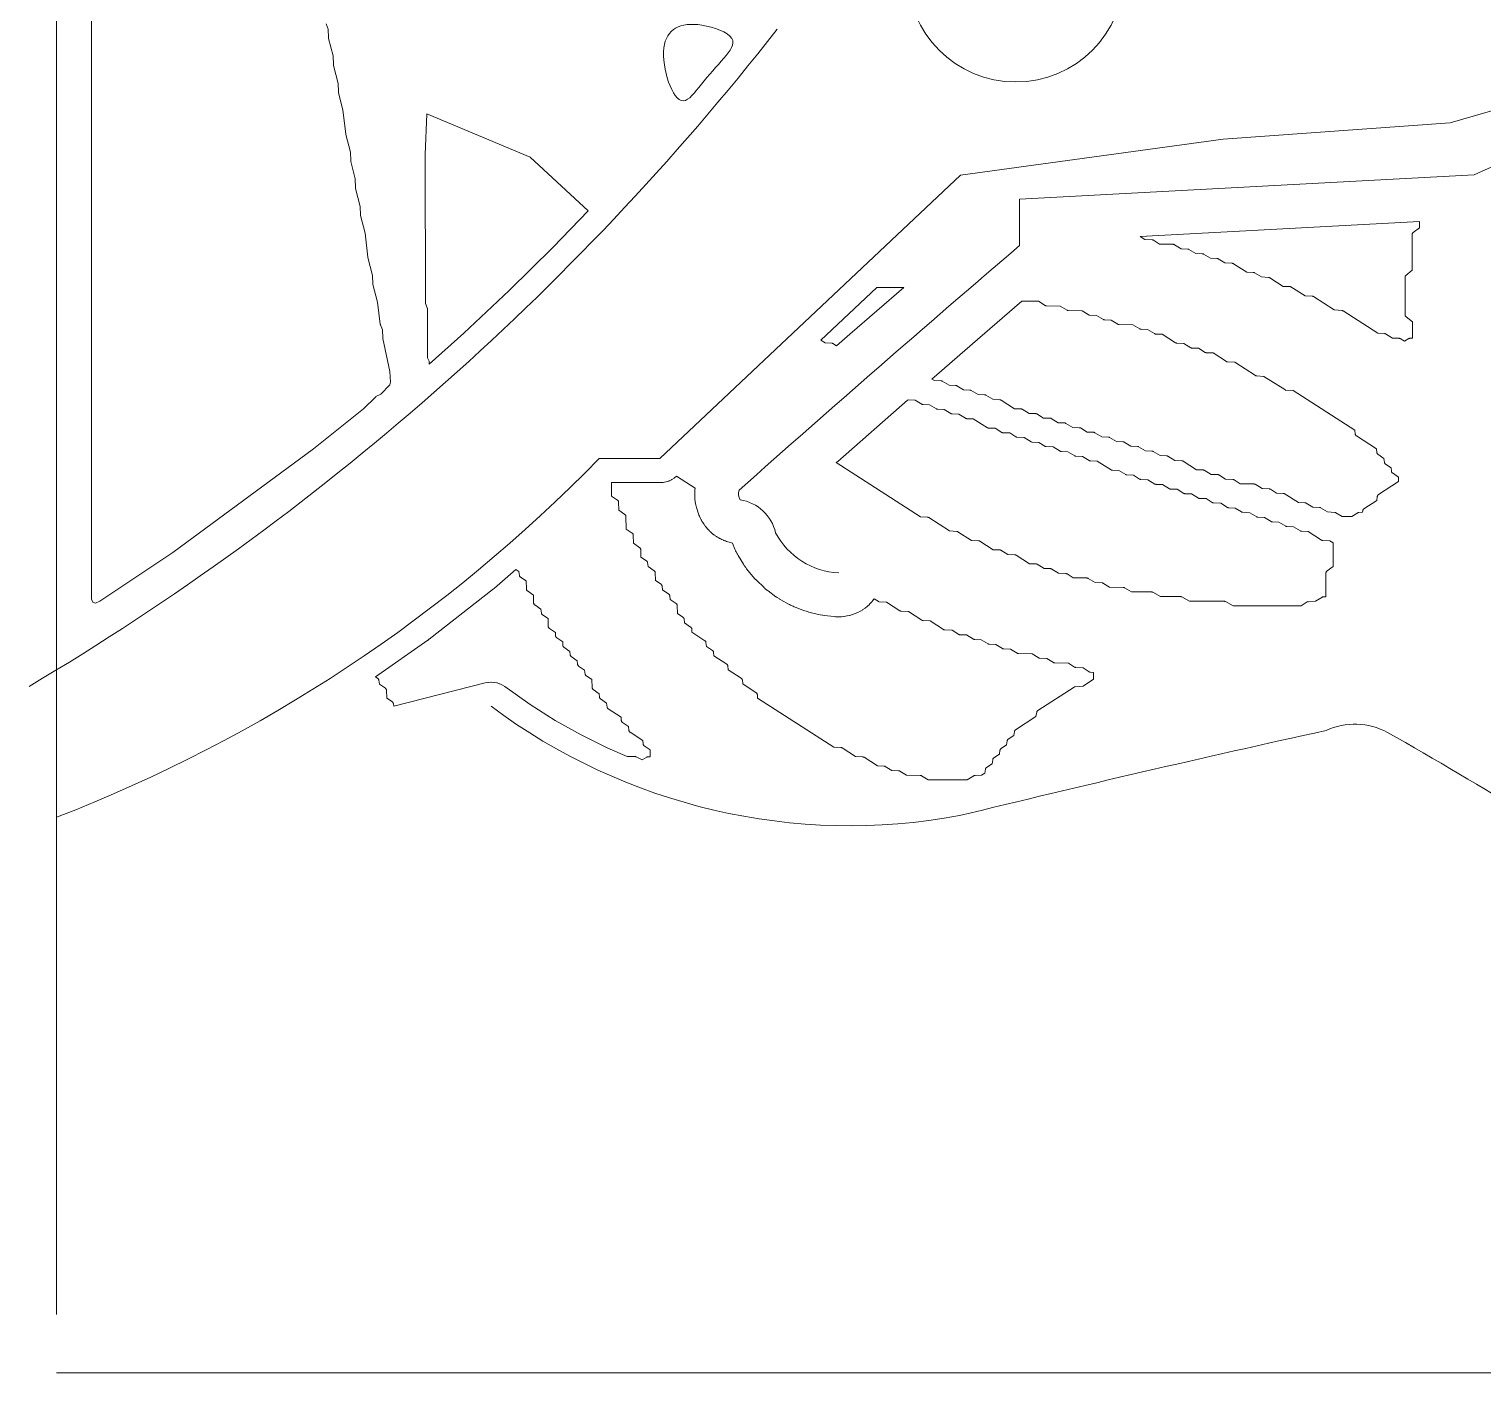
# Model space of a CAD drawing. Header units: inches. Extents: x 36 to 81.4, y 17.3 to 55.9.
# Drawn here: x 35.97 to 50.73, y 17.31 to 30.96 of the extents above; entities that cross this region are included whole.
import ezdxf

# ---------------------------------------------------------------- set-up
doc = ezdxf.new("R2010")
doc.units = ezdxf.units.IN
doc.layers.add('01_ORIGINAL_CAD', color=7, linetype='Continuous', lineweight=20)
doc.layers.add('03_ADDED_AREAS_SAME_COMPOSITION', color=7, linetype='Continuous', lineweight=15)

msp = doc.modelspace()

# ---------------------------------------------------------------- linework, layer by layer
at = {"layer": '01_ORIGINAL_CAD'}
for p, q in [((36.248, 17.906), (36.248, 55.9)), ((71.442, 17.312), (36.248, 17.312))]:
    msp.add_line(p, q, dxfattribs=at)
msp.add_lwpolyline([(53.65, 30.945), (50.4, 30.004), (48.095, 29.84), (45.427, 29.473), (42.376, 26.597), (41.758, 26.597, -0.10797), (36.248, 22.954)], format="xyb", dxfattribs=at)
msp.add_lwpolyline([(46.027, 28.759), (46.027, 29.23), (50.643, 29.479)], dxfattribs=at)
msp.add_circle((45.989, 31.521), 1.1, dxfattribs=at)
for centre, radius, start, end in [((22.02, 47.825), 27.364, 300.648, 321.9453), ((54.073, 21.787), 8.422, 94.2501, 114.0352), ((177.596, -125.015), 202.378, 130.55026, 131.62005), ((43.293, 26.24), 0.119, 162.5746, 211.3187), ((43.119, 25.741), 0.443, 13.2811, 80.611), ((44.225, 26.196), 0.761, 207.5896, 267.5639), ((44.306, 28.951), 6.083, 233.183, 280.5392), ((83.889, -134.15), 161.762, 102.40484, 103.75801), ((49.433, 23.211), 0.689, 61.2688, 115.2094), ((27.349, -15.654), 45.391, 56.1832, 60.407)]:
    msp.add_arc(centre, radius, start, end, dxfattribs=at)
at = {"layer": '03_ADDED_AREAS_SAME_COMPOSITION'}
msp.add_lwpolyline([(38.986, 31.011), (39.007, 30.955), (39.01, 30.869), (39.01, 30.866), (39.01, 30.863), (39.056, 30.686), (39.06, 30.594), (39.06, 30.591), (39.06, 30.588), (39.107, 30.406), (39.11, 30.319), (39.11, 30.316), (39.11, 30.313), (39.156, 30.135), (39.185, 29.892), (39.185, 29.888), (39.232, 29.706), (39.235, 29.619), (39.235, 29.616), (39.235, 29.613), (39.281, 29.436), (39.285, 29.344), (39.285, 29.341), (39.285, 29.338), (39.332, 29.156), (39.335, 29.069), (39.335, 29.066), (39.335, 29.063), (39.381, 28.885), (39.41, 28.642), (39.41, 28.638), (39.457, 28.456), (39.46, 28.369), (39.46, 28.366), (39.46, 28.363), (39.506, 28.185), (39.536, 27.961), (39.537, 27.958), (39.537, 27.955), (39.557, 27.905), (39.56, 27.819), (39.56, 27.814), (39.632, 27.481), (39.64, 27.373), (39.633, 27.346), (39.54, 27.251), (39.492, 27.225), (39.489, 27.223), (39.487, 27.221), (39.364, 27.1), (38.857, 26.695), (37.429, 25.643), (36.686, 25.147), (36.642, 25.129), (36.616, 25.139), (36.603, 25.168), (36.603, 32.082)], dxfattribs=at)
for points in [[(40.033, 27.575), (40.033, 27.578), (40.032, 27.582), (40.031, 27.585), (40.015, 27.62), (40.014, 28.119), (40.014, 28.122), (40.013, 28.125), (40.012, 28.128), (39.994, 28.172), (39.993, 29.685), (40.008, 30.097), (41.058, 29.657), (41.646, 29.111), (41.291, 28.744), (40.843, 28.302), (40.385, 27.871), (40.033, 27.555)], [(47.252, 28.85), (50.088, 29.003), (50.088, 28.938), (50.026, 28.892), (50.023, 28.889), (50.021, 28.887), (50.019, 28.884), (50.017, 28.881), (50.016, 28.878), (50.016, 28.875), (50.015, 28.871), (50.016, 28.508), (49.951, 28.456), (49.949, 28.454), (49.947, 28.452), (49.945, 28.449), (49.944, 28.446), (49.943, 28.443), (49.942, 28.44), (49.942, 28.437), (49.943, 28.055), (49.943, 28.052), (49.944, 28.049), (49.945, 28.046), (49.946, 28.043), (49.948, 28.04), (49.95, 28.038), (49.953, 28.036), (50.017, 27.984), (50.018, 27.82), (49.994, 27.818), (49.991, 27.818), (49.987, 27.817), (49.985, 27.816), (49.982, 27.815), (49.937, 27.788), (49.892, 27.815), (49.889, 27.816), (49.886, 27.817), (49.883, 27.818), (49.88, 27.818), (49.814, 27.82), (49.744, 27.862), (49.741, 27.864), (49.738, 27.865), (49.735, 27.866), (49.732, 27.866), (49.666, 27.868), (49.315, 28.095), (49.312, 28.096), (49.309, 28.097), (49.306, 28.098), (49.303, 28.099), (49.223, 28.106), (49.012, 28.241), (49.01, 28.243), (49.007, 28.244), (49.004, 28.245), (49, 28.245), (48.927, 28.249), (48.783, 28.339), (48.78, 28.341), (48.777, 28.342), (48.774, 28.342), (48.771, 28.343), (48.705, 28.345), (48.569, 28.432), (48.566, 28.433), (48.563, 28.434), (48.56, 28.435), (48.557, 28.436), (48.483, 28.44), (48.413, 28.482), (48.41, 28.484), (48.407, 28.485), (48.404, 28.485), (48.401, 28.486), (48.335, 28.488), (48.199, 28.575), (48.196, 28.576), (48.193, 28.577), (48.19, 28.578), (48.187, 28.579), (48.113, 28.583), (48.043, 28.625), (48.041, 28.627), (48.038, 28.628), (48.034, 28.628), (48.031, 28.629), (47.965, 28.631), (47.896, 28.673), (47.893, 28.674), (47.89, 28.675), (47.887, 28.676), (47.883, 28.676), (47.817, 28.678), (47.748, 28.72), (47.745, 28.722), (47.742, 28.723), (47.739, 28.724), (47.736, 28.724), (47.67, 28.726), (47.6, 28.768), (47.597, 28.77), (47.594, 28.771), (47.591, 28.771), (47.587, 28.772), (47.448, 28.774), (47.386, 28.813), (47.383, 28.814), (47.38, 28.816), (47.377, 28.816), (47.374, 28.817), (47.3, 28.821)], [(44.008, 27.798), (44.577, 28.335), (44.853, 28.335), (44.305, 27.86), (44.305, 27.86), (44.305, 27.86), (44.305, 27.86), (44.304, 27.859), (44.304, 27.859), (44.304, 27.859), (44.304, 27.859), (44.17, 27.742), (44.132, 27.764), (44.129, 27.766), (44.126, 27.767), (44.123, 27.768), (44.12, 27.768), (44.054, 27.77)], [(46.219, 28.193), (46.288, 28.151), (46.291, 28.149), (46.294, 28.148), (46.297, 28.147), (46.301, 28.147), (46.44, 28.145), (46.51, 28.103), (46.513, 28.101), (46.516, 28.1), (46.519, 28.1), (46.522, 28.099), (46.662, 28.097), (46.724, 28.058), (46.727, 28.057), (46.73, 28.055), (46.733, 28.055), (46.736, 28.054), (46.809, 28.05), (46.879, 28.008), (46.882, 28.006), (46.885, 28.005), (46.888, 28.004), (46.892, 28.004), (46.958, 28.002), (47.027, 27.96), (47.03, 27.959), (47.033, 27.957), (47.037, 27.957), (47.04, 27.956), (47.179, 27.955), (47.249, 27.912), (47.252, 27.911), (47.255, 27.91), (47.258, 27.909), (47.261, 27.909), (47.327, 27.907), (47.397, 27.865), (47.4, 27.863), (47.403, 27.862), (47.406, 27.862), (47.409, 27.861), (47.475, 27.859), (47.611, 27.772), (47.614, 27.771), (47.617, 27.77), (47.62, 27.769), (47.623, 27.768), (47.696, 27.764), (47.766, 27.722), (47.769, 27.72), (47.772, 27.719), (47.775, 27.719), (47.779, 27.718), (47.845, 27.716), (47.914, 27.674), (47.917, 27.673), (47.92, 27.672), (47.923, 27.671), (47.926, 27.671), (47.992, 27.669), (48.128, 27.582), (48.131, 27.58), (48.134, 27.579), (48.137, 27.578), (48.14, 27.578), (48.214, 27.574), (48.424, 27.439), (48.427, 27.437), (48.43, 27.436), (48.433, 27.435), (48.436, 27.435), (48.509, 27.431), (48.72, 27.296), (48.723, 27.294), (48.726, 27.293), (48.729, 27.292), (48.732, 27.292), (48.805, 27.288), (49.432, 26.884), (49.437, 26.844), (49.438, 26.841), (49.439, 26.838), (49.44, 26.835), (49.442, 26.833), (49.444, 26.83), (49.446, 26.828), (49.448, 26.826), (49.653, 26.694), (49.655, 26.659), (49.656, 26.656), (49.656, 26.653), (49.658, 26.65), (49.659, 26.647), (49.661, 26.645), (49.663, 26.643), (49.666, 26.641), (49.728, 26.598), (49.733, 26.558), (49.734, 26.555), (49.735, 26.552), (49.736, 26.549), (49.738, 26.547), (49.74, 26.544), (49.742, 26.542), (49.744, 26.54), (49.801, 26.503), (49.803, 26.469), (49.804, 26.465), (49.805, 26.462), (49.806, 26.459), (49.807, 26.457), (49.809, 26.454), (49.812, 26.452), (49.814, 26.45), (49.874, 26.409), (49.874, 26.362), (49.672, 26.23), (49.669, 26.228), (49.667, 26.226), (49.665, 26.223), (49.663, 26.221), (49.662, 26.218), (49.661, 26.215), (49.66, 26.212), (49.655, 26.172), (49.524, 26.087), (49.522, 26.085), (49.519, 26.082), (49.517, 26.08), (49.516, 26.077), (49.514, 26.074), (49.513, 26.07), (49.51, 26.053), (49.474, 26.05), (49.471, 26.05), (49.468, 26.049), (49.465, 26.048), (49.462, 26.046), (49.401, 26.007), (49.302, 26.007), (49.24, 26.046), (49.238, 26.048), (49.235, 26.049), (49.232, 26.05), (49.228, 26.05), (49.155, 26.054), (49.085, 26.097), (49.082, 26.098), (49.079, 26.099), (49.076, 26.1), (49.073, 26.1), (49.007, 26.102), (48.937, 26.144), (48.934, 26.146), (48.931, 26.147), (48.928, 26.148), (48.925, 26.148), (48.859, 26.15), (48.716, 26.24), (48.713, 26.241), (48.709, 26.242), (48.706, 26.243), (48.703, 26.243), (48.637, 26.245), (48.575, 26.285), (48.572, 26.286), (48.569, 26.287), (48.566, 26.288), (48.563, 26.288), (48.49, 26.293), (48.42, 26.335), (48.417, 26.337), (48.413, 26.338), (48.41, 26.338), (48.407, 26.339), (48.268, 26.34), (48.206, 26.38), (48.203, 26.381), (48.2, 26.383), (48.197, 26.383), (48.194, 26.384), (48.12, 26.388), (48.05, 26.43), (48.047, 26.432), (48.044, 26.433), (48.041, 26.434), (48.038, 26.434), (47.972, 26.436), (47.902, 26.478), (47.899, 26.479), (47.896, 26.48), (47.893, 26.481), (47.89, 26.481), (47.824, 26.483), (47.688, 26.57), (47.685, 26.572), (47.682, 26.573), (47.679, 26.574), (47.676, 26.574), (47.603, 26.578), (47.533, 26.621), (47.53, 26.622), (47.527, 26.623), (47.523, 26.624), (47.52, 26.624), (47.454, 26.626), (47.385, 26.669), (47.382, 26.67), (47.379, 26.671), (47.376, 26.672), (47.372, 26.672), (47.307, 26.674), (47.237, 26.716), (47.234, 26.718), (47.231, 26.719), (47.228, 26.719), (47.225, 26.72), (47.159, 26.722), (47.089, 26.764), (47.086, 26.765), (47.083, 26.766), (47.08, 26.767), (47.077, 26.767), (47.011, 26.769), (46.941, 26.811), (46.938, 26.813), (46.935, 26.814), (46.932, 26.815), (46.929, 26.815), (46.863, 26.817), (46.793, 26.859), (46.79, 26.861), (46.787, 26.862), (46.784, 26.862), (46.781, 26.863), (46.715, 26.865), (46.646, 26.907), (46.643, 26.908), (46.64, 26.909), (46.636, 26.91), (46.633, 26.91), (46.567, 26.912), (46.498, 26.954), (46.495, 26.956), (46.492, 26.957), (46.489, 26.958), (46.485, 26.958), (46.42, 26.96), (46.35, 27.002), (46.347, 27.003), (46.344, 27.005), (46.341, 27.005), (46.338, 27.006), (46.272, 27.007), (46.202, 27.05), (46.199, 27.051), (46.196, 27.052), (46.193, 27.053), (46.19, 27.053), (46.124, 27.055), (46.054, 27.097), (46.051, 27.099), (46.048, 27.1), (46.045, 27.101), (46.042, 27.101), (45.976, 27.103), (45.84, 27.19), (45.837, 27.191), (45.834, 27.193), (45.831, 27.193), (45.828, 27.194), (45.755, 27.198), (45.685, 27.24), (45.682, 27.242), (45.679, 27.243), (45.675, 27.244), (45.672, 27.244), (45.606, 27.246), (45.537, 27.288), (45.534, 27.289), (45.531, 27.291), (45.528, 27.291), (45.524, 27.292), (45.459, 27.293), (45.389, 27.336), (45.386, 27.337), (45.383, 27.338), (45.38, 27.339), (45.377, 27.339), (45.311, 27.341), (45.241, 27.383), (45.238, 27.385), (45.235, 27.386), (45.232, 27.386), (45.229, 27.387), (45.163, 27.389), (45.138, 27.404), (45.601, 27.807), (46.051, 28.193)], [(44.166, 26.555), (44.181, 26.568), (44.89, 27.189), (44.896, 27.194), (44.966, 27.19), (45.036, 27.148), (45.039, 27.146), (45.042, 27.145), (45.045, 27.145), (45.048, 27.144), (45.114, 27.143), (45.184, 27.1), (45.186, 27.099), (45.19, 27.098), (45.193, 27.097), (45.196, 27.097), (45.262, 27.095), (45.331, 27.053), (45.334, 27.051), (45.337, 27.05), (45.34, 27.049), (45.344, 27.049), (45.41, 27.047), (45.479, 27.005), (45.482, 27.004), (45.485, 27.002), (45.488, 27.002), (45.492, 27.001), (45.557, 27), (45.701, 26.91), (45.704, 26.908), (45.707, 26.907), (45.71, 26.906), (45.713, 26.906), (45.779, 26.904), (45.849, 26.862), (45.852, 26.861), (45.855, 26.859), (45.858, 26.859), (45.861, 26.858), (45.927, 26.857), (45.989, 26.817), (45.992, 26.816), (45.995, 26.815), (45.998, 26.814), (46.001, 26.813), (46.075, 26.809), (46.145, 26.767), (46.147, 26.765), (46.151, 26.764), (46.154, 26.763), (46.157, 26.763), (46.222, 26.761), (46.285, 26.722), (46.288, 26.72), (46.291, 26.719), (46.294, 26.718), (46.297, 26.718), (46.37, 26.714), (46.44, 26.671), (46.443, 26.67), (46.446, 26.669), (46.449, 26.668), (46.453, 26.668), (46.518, 26.666), (46.588, 26.624), (46.591, 26.622), (46.594, 26.621), (46.597, 26.621), (46.6, 26.62), (46.666, 26.618), (46.736, 26.576), (46.739, 26.575), (46.742, 26.574), (46.745, 26.573), (46.748, 26.573), (46.814, 26.571), (46.957, 26.481), (46.96, 26.48), (46.964, 26.478), (46.967, 26.478), (46.97, 26.477), (47.036, 26.475), (47.106, 26.433), (47.108, 26.432), (47.112, 26.431), (47.115, 26.43), (47.118, 26.43), (47.183, 26.428), (47.246, 26.388), (47.249, 26.387), (47.252, 26.386), (47.255, 26.385), (47.258, 26.385), (47.331, 26.38), (47.401, 26.338), (47.404, 26.336), (47.407, 26.335), (47.41, 26.335), (47.414, 26.334), (47.479, 26.333), (47.549, 26.29), (47.552, 26.289), (47.555, 26.288), (47.558, 26.287), (47.561, 26.287), (47.627, 26.285), (47.697, 26.243), (47.7, 26.241), (47.703, 26.24), (47.706, 26.239), (47.709, 26.239), (47.775, 26.237), (47.845, 26.195), (47.848, 26.194), (47.851, 26.192), (47.854, 26.192), (47.857, 26.191), (47.923, 26.19), (47.985, 26.15), (47.988, 26.149), (47.991, 26.147), (47.994, 26.147), (47.997, 26.146), (48.07, 26.142), (48.14, 26.1), (48.143, 26.098), (48.146, 26.097), (48.149, 26.096), (48.153, 26.096), (48.218, 26.094), (48.281, 26.055), (48.283, 26.053), (48.286, 26.052), (48.289, 26.051), (48.293, 26.051), (48.366, 26.047), (48.436, 26.004), (48.439, 26.003), (48.442, 26.002), (48.445, 26.001), (48.448, 26.001), (48.514, 25.999), (48.584, 25.957), (48.587, 25.955), (48.59, 25.954), (48.593, 25.954), (48.596, 25.953), (48.662, 25.951), (48.732, 25.909), (48.735, 25.908), (48.738, 25.907), (48.741, 25.906), (48.744, 25.906), (48.81, 25.904), (48.88, 25.862), (48.882, 25.86), (48.886, 25.859), (48.889, 25.858), (48.892, 25.858), (48.957, 25.856), (49.094, 25.769), (49.096, 25.767), (49.099, 25.766), (49.103, 25.765), (49.106, 25.765), (49.179, 25.761), (49.212, 25.74), (49.212, 25.502), (49.15, 25.456), (49.147, 25.454), (49.145, 25.451), (49.143, 25.448), (49.141, 25.445), (49.14, 25.442), (49.14, 25.439), (49.139, 25.436), (49.139, 25.194), (49.107, 25.191), (49.104, 25.191), (49.101, 25.19), (49.098, 25.189), (49.096, 25.187), (49.033, 25.148), (48.96, 25.143), (48.957, 25.143), (48.954, 25.142), (48.951, 25.141), (48.948, 25.14), (48.886, 25.1), (48.197, 25.1), (48.119, 25.144), (48.116, 25.145), (48.113, 25.146), (48.11, 25.147), (48.107, 25.147), (47.753, 25.147), (47.676, 25.191), (47.673, 25.193), (47.67, 25.194), (47.667, 25.194), (47.664, 25.195), (47.458, 25.195), (47.38, 25.239), (47.378, 25.24), (47.375, 25.241), (47.371, 25.242), (47.368, 25.242), (47.163, 25.243), (47.093, 25.285), (47.09, 25.286), (47.087, 25.287), (47.084, 25.288), (47.081, 25.288), (46.942, 25.29), (46.879, 25.329), (46.877, 25.331), (46.874, 25.332), (46.871, 25.333), (46.867, 25.333), (46.794, 25.337), (46.724, 25.38), (46.721, 25.381), (46.718, 25.383), (46.715, 25.383), (46.711, 25.384), (46.572, 25.385), (46.51, 25.425), (46.507, 25.426), (46.504, 25.427), (46.501, 25.428), (46.498, 25.429), (46.424, 25.433), (46.354, 25.475), (46.352, 25.477), (46.349, 25.478), (46.345, 25.478), (46.342, 25.479), (46.276, 25.481), (46.207, 25.523), (46.204, 25.524), (46.201, 25.525), (46.198, 25.526), (46.194, 25.526), (46.129, 25.528), (45.993, 25.615), (45.99, 25.617), (45.987, 25.618), (45.984, 25.619), (45.98, 25.619), (45.907, 25.623), (45.837, 25.666), (45.834, 25.667), (45.831, 25.668), (45.828, 25.669), (45.825, 25.669), (45.759, 25.671), (45.623, 25.758), (45.62, 25.76), (45.617, 25.761), (45.614, 25.762), (45.611, 25.762), (45.538, 25.766), (45.401, 25.854), (45.398, 25.855), (45.395, 25.856), (45.392, 25.857), (45.389, 25.857), (45.316, 25.862), (45.105, 25.997), (45.102, 25.998), (45.099, 25.999), (45.096, 26), (45.093, 26), (45.02, 26.005)], [(42.544, 26.418), (42.732, 26.297), (42.73, 26.28), (42.73, 26.278), (42.729, 26.257), (42.729, 26.256), (42.729, 26.245), (42.729, 26.244), (42.729, 26.219), (42.729, 26.218), (42.73, 26.207), (42.73, 26.206), (42.731, 26.185), (42.731, 26.184), (42.734, 26.161), (42.734, 26.159), (42.738, 26.138), (42.738, 26.138), (42.741, 26.126), (42.741, 26.126), (42.746, 26.101), (42.747, 26.101), (42.749, 26.089), (42.75, 26.089), (42.756, 26.068), (42.756, 26.067), (42.764, 26.045), (42.764, 26.044), (42.772, 26.024), (42.772, 26.023), (42.777, 26.013), (42.777, 26.012), (42.788, 25.989), (42.788, 25.988), (42.795, 25.975), (42.795, 25.975), (42.797, 25.972), (42.802, 25.963), (42.802, 25.962), (42.805, 25.957), (42.808, 25.952), (42.809, 25.95), (42.814, 25.943), (42.814, 25.942), (42.816, 25.939), (42.817, 25.938), (42.821, 25.932), (42.824, 25.926), (42.825, 25.925), (42.827, 25.922), (42.833, 25.914), (42.834, 25.913), (42.838, 25.908), (42.841, 25.904), (42.842, 25.902), (42.848, 25.896), (42.848, 25.895), (42.85, 25.892), (42.851, 25.891), (42.856, 25.886), (42.861, 25.881), (42.862, 25.879), (42.864, 25.877), (42.871, 25.869), (42.872, 25.868), (42.876, 25.865), (42.88, 25.86), (42.881, 25.859), (42.887, 25.854), (42.888, 25.853), (42.891, 25.85), (42.892, 25.849), (42.897, 25.845), (42.902, 25.84), (42.903, 25.839), (42.906, 25.837), (42.914, 25.83), (42.915, 25.829), (42.92, 25.826), (42.924, 25.823), (42.925, 25.822), (42.932, 25.817), (42.933, 25.816), (42.936, 25.814), (42.937, 25.813), (42.943, 25.809), (42.949, 25.805), (42.95, 25.804), (42.953, 25.803), (42.962, 25.797), (42.963, 25.796), (42.968, 25.794), (42.973, 25.791), (42.974, 25.79), (42.982, 25.786), (42.983, 25.785), (42.986, 25.784), (42.987, 25.783), (42.994, 25.78), (43, 25.777), (43.001, 25.776), (43.004, 25.775), (43.014, 25.77), (43.015, 25.77), (43.02, 25.768), (43.025, 25.766), (43.027, 25.765), (43.035, 25.762), (43.036, 25.762), (43.039, 25.76), (43.04, 25.76), (43.053, 25.755), (43.054, 25.755), (43.113, 25.736), (43.137, 25.678), (43.137, 25.677), (43.143, 25.664), (43.143, 25.663), (43.144, 25.66), (43.149, 25.65), (43.15, 25.648), (43.152, 25.644), (43.154, 25.64), (43.155, 25.638), (43.16, 25.63), (43.16, 25.628), (43.162, 25.625), (43.162, 25.624), (43.17, 25.612), (43.17, 25.611), (43.223, 25.525), (43.223, 25.524), (43.231, 25.512), (43.231, 25.511), (43.247, 25.49), (43.247, 25.489), (43.256, 25.478), (43.256, 25.477), (43.319, 25.399), (43.32, 25.399), (43.329, 25.388), (43.329, 25.387), (43.347, 25.368), (43.348, 25.368), (43.358, 25.357), (43.358, 25.357), (43.43, 25.289), (43.431, 25.288), (43.441, 25.279), (43.442, 25.278), (43.462, 25.261), (43.463, 25.261), (43.474, 25.252), (43.474, 25.252), (43.554, 25.194), (43.555, 25.193), (43.566, 25.185), (43.567, 25.185), (43.589, 25.171), (43.59, 25.17), (43.602, 25.163), (43.603, 25.163), (43.689, 25.115), (43.69, 25.115), (43.702, 25.109), (43.703, 25.108), (43.727, 25.097), (43.727, 25.097), (43.74, 25.091), (43.741, 25.091), (43.833, 25.055), (43.834, 25.055), (43.848, 25.05), (43.848, 25.05), (43.873, 25.042), (43.874, 25.042), (43.888, 25.038), (43.889, 25.038), (43.986, 25.014), (43.986, 25.014), (44.001, 25.011), (44.001, 25.01), (44.027, 25.006), (44.028, 25.006), (44.043, 25.004), (44.043, 25.004), (44.144, 24.993), (44.145, 24.992), (44.159, 24.991), (44.16, 24.991), (44.186, 24.99), (44.188, 24.99), (44.216, 24.991), (44.218, 24.991), (44.244, 24.993), (44.246, 24.993), (44.274, 24.998), (44.276, 24.998), (44.301, 25.004), (44.303, 25.004), (44.331, 25.012), (44.332, 25.013), (44.357, 25.022), (44.358, 25.022), (44.385, 25.034), (44.386, 25.035), (44.409, 25.047), (44.411, 25.048), (44.435, 25.062), (44.437, 25.063), (44.458, 25.078), (44.459, 25.079), (44.482, 25.097), (44.483, 25.098), (44.502, 25.116), (44.503, 25.117), (44.523, 25.138), (44.524, 25.139), (44.541, 25.159), (44.542, 25.161), (44.551, 25.172), (44.591, 25.147), (44.594, 25.145), (44.597, 25.144), (44.6, 25.143), (44.603, 25.143), (44.676, 25.139), (44.813, 25.051), (44.816, 25.05), (44.819, 25.049), (44.822, 25.048), (44.825, 25.047), (44.898, 25.043), (45.035, 24.956), (45.037, 24.954), (45.04, 24.953), (45.043, 24.952), (45.047, 24.952), (45.12, 24.948), (45.256, 24.861), (45.259, 24.859), (45.262, 24.858), (45.265, 24.857), (45.268, 24.857), (45.342, 24.853), (45.412, 24.81), (45.415, 24.809), (45.418, 24.808), (45.421, 24.807), (45.424, 24.807), (45.49, 24.805), (45.56, 24.762), (45.563, 24.761), (45.566, 24.76), (45.569, 24.759), (45.572, 24.759), (45.638, 24.757), (45.708, 24.715), (45.711, 24.713), (45.714, 24.712), (45.717, 24.712), (45.72, 24.711), (45.786, 24.709), (45.855, 24.667), (45.858, 24.666), (45.861, 24.665), (45.865, 24.664), (45.868, 24.664), (45.934, 24.662), (46.003, 24.62), (46.006, 24.618), (46.009, 24.617), (46.013, 24.616), (46.016, 24.616), (46.155, 24.614), (46.217, 24.575), (46.22, 24.573), (46.223, 24.572), (46.226, 24.571), (46.229, 24.571), (46.303, 24.567), (46.373, 24.524), (46.376, 24.523), (46.379, 24.522), (46.382, 24.521), (46.385, 24.521), (46.525, 24.519), (46.587, 24.479), (46.59, 24.478), (46.593, 24.477), (46.596, 24.476), (46.599, 24.476), (46.672, 24.471), (46.735, 24.432), (46.737, 24.43), (46.74, 24.429), (46.743, 24.428), (46.746, 24.428), (46.779, 24.425), (46.779, 24.356), (46.672, 24.287), (46.592, 24.28), (46.589, 24.28), (46.586, 24.279), (46.584, 24.278), (46.581, 24.276), (46.213, 24.037), (46.21, 24.035), (46.208, 24.033), (46.206, 24.031), (46.204, 24.028), (46.203, 24.025), (46.202, 24.022), (46.192, 23.976), (45.986, 23.842), (45.984, 23.841), (45.982, 23.838), (45.98, 23.836), (45.978, 23.833), (45.977, 23.831), (45.976, 23.828), (45.975, 23.825), (45.97, 23.785), (45.913, 23.747), (45.91, 23.745), (45.908, 23.743), (45.906, 23.74), (45.905, 23.738), (45.903, 23.735), (45.902, 23.732), (45.902, 23.729), (45.896, 23.689), (45.839, 23.651), (45.837, 23.65), (45.835, 23.647), (45.833, 23.645), (45.831, 23.642), (45.83, 23.64), (45.829, 23.637), (45.828, 23.634), (45.823, 23.594), (45.766, 23.556), (45.763, 23.554), (45.761, 23.552), (45.759, 23.55), (45.757, 23.547), (45.756, 23.544), (45.755, 23.541), (45.755, 23.538), (45.749, 23.498), (45.692, 23.46), (45.69, 23.459), (45.687, 23.456), (45.685, 23.454), (45.684, 23.451), (45.683, 23.449), (45.682, 23.446), (45.681, 23.443), (45.676, 23.403), (45.642, 23.381), (45.576, 23.379), (45.573, 23.379), (45.57, 23.378), (45.567, 23.377), (45.564, 23.375), (45.495, 23.333), (45.101, 23.333), (45.031, 23.375), (45.028, 23.377), (45.025, 23.378), (45.022, 23.378), (45.019, 23.379), (44.879, 23.381), (44.81, 23.423), (44.807, 23.424), (44.804, 23.425), (44.801, 23.426), (44.797, 23.426), (44.732, 23.428), (44.662, 23.47), (44.659, 23.472), (44.656, 23.473), (44.653, 23.474), (44.65, 23.474), (44.584, 23.476), (44.448, 23.563), (44.445, 23.564), (44.442, 23.566), (44.439, 23.566), (44.436, 23.567), (44.363, 23.571), (44.226, 23.658), (44.223, 23.66), (44.22, 23.661), (44.217, 23.662), (44.214, 23.662), (44.141, 23.666), (43.367, 24.165), (43.365, 24.199), (43.364, 24.202), (43.364, 24.205), (43.362, 24.208), (43.361, 24.211), (43.359, 24.214), (43.356, 24.216), (43.354, 24.218), (43.218, 24.308), (43.213, 24.348), (43.212, 24.351), (43.211, 24.354), (43.21, 24.357), (43.208, 24.36), (43.206, 24.362), (43.204, 24.364), (43.202, 24.366), (43.07, 24.451), (43.065, 24.491), (43.064, 24.494), (43.063, 24.497), (43.062, 24.5), (43.06, 24.503), (43.058, 24.505), (43.056, 24.507), (43.054, 24.509), (42.923, 24.594), (42.921, 24.628), (42.92, 24.631), (42.919, 24.635), (42.918, 24.638), (42.916, 24.64), (42.915, 24.643), (42.912, 24.645), (42.91, 24.647), (42.848, 24.689), (42.842, 24.73), (42.842, 24.733), (42.841, 24.736), (42.84, 24.739), (42.838, 24.741), (42.836, 24.744), (42.834, 24.746), (42.831, 24.747), (42.701, 24.832), (42.698, 24.867), (42.698, 24.87), (42.697, 24.873), (42.696, 24.876), (42.694, 24.879), (42.692, 24.881), (42.69, 24.884), (42.687, 24.886), (42.626, 24.928), (42.62, 24.968), (42.62, 24.971), (42.619, 24.974), (42.617, 24.977), (42.616, 24.98), (42.614, 24.982), (42.612, 24.984), (42.609, 24.986), (42.553, 25.023), (42.55, 25.104), (42.55, 25.108), (42.549, 25.111), (42.548, 25.114), (42.546, 25.117), (42.544, 25.12), (42.542, 25.122), (42.539, 25.124), (42.478, 25.166), (42.476, 25.201), (42.475, 25.204), (42.475, 25.207), (42.473, 25.21), (42.472, 25.213), (42.47, 25.215), (42.467, 25.218), (42.465, 25.219), (42.403, 25.262), (42.398, 25.302), (42.397, 25.305), (42.396, 25.308), (42.395, 25.311), (42.393, 25.313), (42.391, 25.316), (42.389, 25.318), (42.387, 25.32), (42.33, 25.357), (42.327, 25.438), (42.327, 25.442), (42.326, 25.445), (42.325, 25.448), (42.323, 25.451), (42.321, 25.454), (42.319, 25.456), (42.317, 25.458), (42.255, 25.5), (42.249, 25.541), (42.249, 25.544), (42.248, 25.547), (42.246, 25.549), (42.245, 25.552), (42.243, 25.554), (42.241, 25.556), (42.238, 25.558), (42.182, 25.595), (42.181, 25.671), (42.181, 25.675), (42.18, 25.678), (42.179, 25.681), (42.178, 25.684), (42.176, 25.687), (42.174, 25.689), (42.171, 25.691), (42.108, 25.737), (42.105, 25.82), (42.104, 25.823), (42.104, 25.826), (42.102, 25.83), (42.101, 25.832), (42.099, 25.835), (42.096, 25.838), (42.094, 25.84), (42.034, 25.881), (42.03, 26.01), (42.03, 26.014), (42.029, 26.017), (42.028, 26.02), (42.026, 26.023), (42.024, 26.026), (42.022, 26.028), (42.019, 26.03), (41.959, 26.072), (41.956, 26.154), (41.956, 26.157), (41.955, 26.16), (41.954, 26.163), (41.952, 26.166), (41.95, 26.169), (41.948, 26.171), (41.945, 26.174), (41.885, 26.215), (41.884, 26.352), (42.376, 26.352), (42.378, 26.352), (42.405, 26.353), (42.408, 26.354), (42.436, 26.359), (42.439, 26.36), (42.465, 26.368), (42.468, 26.37), (42.493, 26.381), (42.496, 26.383), (42.519, 26.398), (42.522, 26.4), (42.543, 26.417)], [(39.673, 24.081), (39.669, 24.108), (39.668, 24.111), (39.667, 24.114), (39.666, 24.117), (39.664, 24.119), (39.662, 24.122), (39.66, 24.124), (39.658, 24.126), (39.602, 24.162), (39.599, 24.244), (39.598, 24.247), (39.598, 24.251), (39.596, 24.254), (39.595, 24.257), (39.593, 24.259), (39.59, 24.262), (39.588, 24.264), (39.526, 24.306), (39.52, 24.347), (39.52, 24.35), (39.519, 24.352), (39.518, 24.355), (39.516, 24.358), (39.514, 24.36), (39.512, 24.362), (39.509, 24.364), (39.486, 24.379), (40.02, 24.753), (40.021, 24.754), (40.03, 24.761), (40.031, 24.761), (40.685, 25.274), (40.686, 25.274), (40.695, 25.282), (40.695, 25.282), (40.911, 25.471), (40.943, 25.449), (40.949, 25.408), (40.95, 25.405), (40.95, 25.403), (40.952, 25.4), (40.953, 25.397), (40.955, 25.395), (40.958, 25.393), (40.96, 25.391), (41.016, 25.354), (41.019, 25.272), (41.02, 25.269), (41.02, 25.266), (41.022, 25.263), (41.023, 25.26), (41.025, 25.257), (41.027, 25.255), (41.03, 25.253), (41.09, 25.211), (41.093, 25.129), (41.094, 25.126), (41.095, 25.123), (41.096, 25.12), (41.097, 25.117), (41.099, 25.114), (41.102, 25.112), (41.104, 25.11), (41.166, 25.067), (41.172, 25.027), (41.172, 25.024), (41.173, 25.021), (41.174, 25.018), (41.176, 25.016), (41.178, 25.013), (41.18, 25.011), (41.183, 25.009), (41.239, 24.972), (41.242, 24.891), (41.242, 24.887), (41.243, 24.884), (41.244, 24.881), (41.246, 24.878), (41.248, 24.876), (41.25, 24.873), (41.253, 24.871), (41.314, 24.829), (41.316, 24.795), (41.316, 24.791), (41.317, 24.788), (41.319, 24.785), (41.32, 24.783), (41.322, 24.78), (41.324, 24.778), (41.327, 24.776), (41.388, 24.734), (41.39, 24.699), (41.391, 24.696), (41.391, 24.693), (41.393, 24.69), (41.394, 24.687), (41.396, 24.685), (41.398, 24.682), (41.401, 24.68), (41.462, 24.639), (41.464, 24.604), (41.465, 24.601), (41.466, 24.597), (41.467, 24.595), (41.468, 24.592), (41.47, 24.589), (41.473, 24.587), (41.475, 24.585), (41.536, 24.543), (41.538, 24.508), (41.539, 24.505), (41.54, 24.502), (41.541, 24.499), (41.543, 24.496), (41.544, 24.494), (41.547, 24.491), (41.549, 24.489), (41.611, 24.447), (41.617, 24.407), (41.617, 24.404), (41.618, 24.401), (41.619, 24.398), (41.621, 24.396), (41.623, 24.393), (41.625, 24.391), (41.628, 24.389), (41.684, 24.352), (41.687, 24.271), (41.687, 24.267), (41.688, 24.264), (41.689, 24.261), (41.691, 24.258), (41.693, 24.255), (41.695, 24.253), (41.698, 24.251), (41.759, 24.209), (41.761, 24.174), (41.761, 24.171), (41.762, 24.168), (41.763, 24.165), (41.765, 24.162), (41.767, 24.16), (41.769, 24.158), (41.772, 24.156), (41.834, 24.113), (41.839, 24.073), (41.84, 24.07), (41.841, 24.067), (41.842, 24.064), (41.844, 24.062), (41.846, 24.059), (41.848, 24.057), (41.85, 24.055), (41.981, 23.97), (41.983, 23.936), (41.984, 23.933), (41.984, 23.93), (41.986, 23.927), (41.987, 23.924), (41.989, 23.921), (41.991, 23.919), (41.994, 23.917), (42.056, 23.875), (42.061, 23.834), (42.062, 23.831), (42.063, 23.828), (42.064, 23.826), (42.066, 23.823), (42.068, 23.821), (42.07, 23.819), (42.072, 23.817), (42.203, 23.732), (42.205, 23.698), (42.206, 23.694), (42.207, 23.691), (42.208, 23.688), (42.21, 23.686), (42.211, 23.683), (42.214, 23.681), (42.216, 23.679), (42.276, 23.638), (42.277, 23.569), (42.252, 23.568), (42.249, 23.568), (42.246, 23.567), (42.243, 23.566), (42.241, 23.565), (42.195, 23.537), (42.133, 23.568), (42.13, 23.569), (42.127, 23.57), (42.125, 23.57), (42.122, 23.57), (42.044, 23.57), (41.846, 23.656), (41.576, 23.79), (41.312, 23.938), (41.056, 24.1), (40.802, 24.281), (40.8, 24.281), (40.777, 24.296), (40.775, 24.297), (40.75, 24.309), (40.747, 24.31), (40.721, 24.318), (40.718, 24.319), (40.691, 24.324), (40.688, 24.324), (40.661, 24.326), (40.658, 24.326), (40.631, 24.324), (40.628, 24.324), (40.601, 24.318), (40.599, 24.318)]]:
    msp.add_lwpolyline(points, close=True, dxfattribs=at)
msp.add_open_spline([(42.614, 30.229), (42.499, 30.225), (42.393, 30.563), (42.416, 30.766), (42.439, 30.961), (42.582, 31.032), (42.802, 30.997), (42.922, 30.977), (43.066, 30.926), (43.105, 30.863), (43.14, 30.805), (43.088, 30.738), (43.025, 30.663), (42.955, 30.58), (42.87, 30.488), (42.796, 30.397), (42.728, 30.313), (42.67, 30.231), (42.614, 30.229)], degree=3, knots=[0, 0, 0, 0, 0.251571, 0.251571, 0.251571, 0.4933, 0.4933, 0.4933, 0.625586, 0.625586, 0.625586, 0.745602, 0.745602, 0.745602, 0.877889, 0.877889, 0.877889, 1, 1, 1, 1], dxfattribs=at)

doc.saveas('drawing.dxf')
